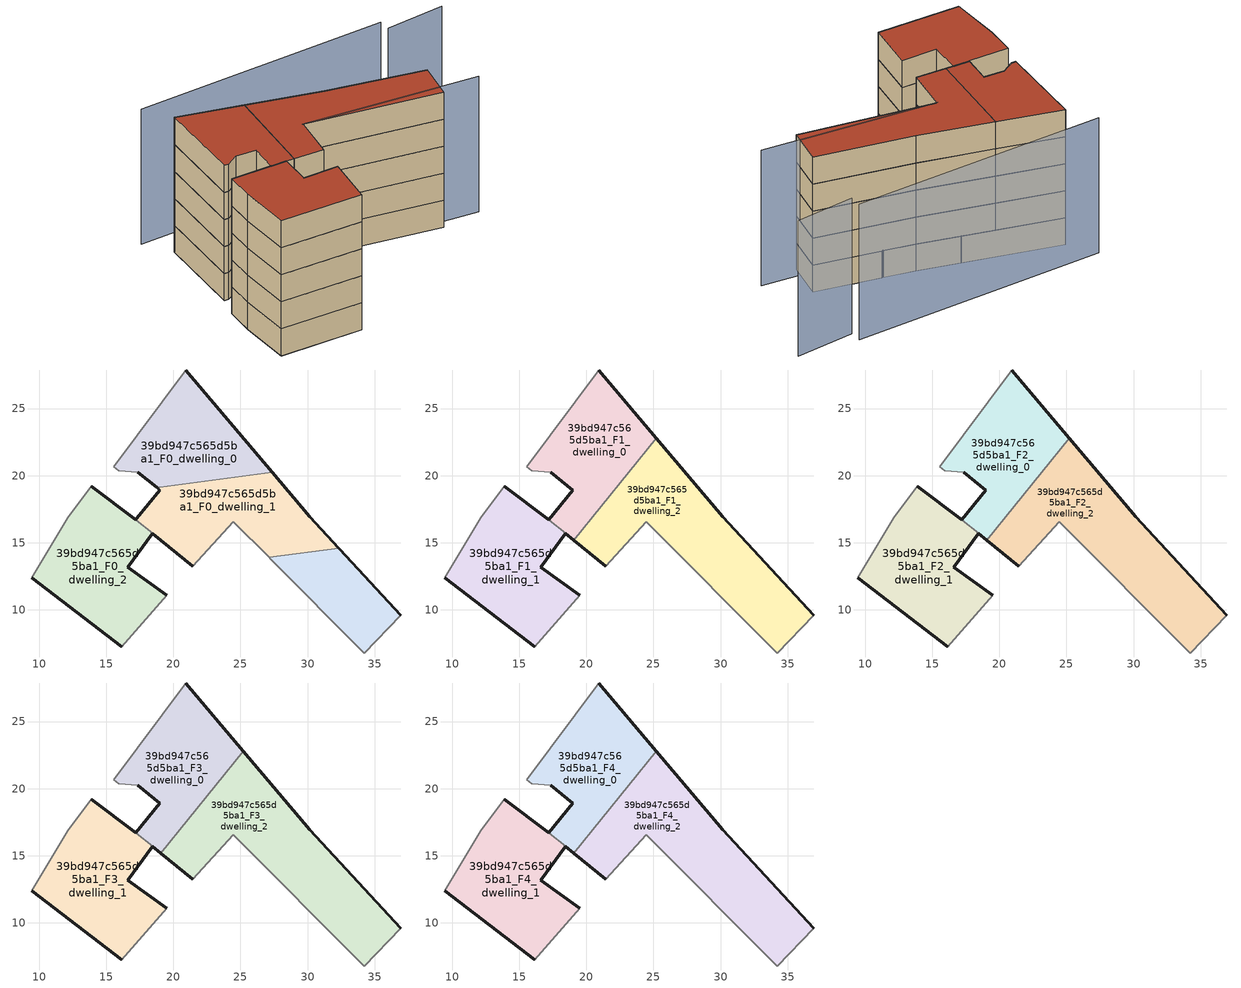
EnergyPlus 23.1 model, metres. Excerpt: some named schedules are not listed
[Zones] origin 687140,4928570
39bd947c565d5ba1_F0_dwelling_0
 floor ground (EU_floor_Construction): 27.36,20.24 20.93,27.88 15.56,20.65 15.92,20.37 17.34,20.25 18.74,19.12 z0
 wall outside (EU_wall_Construction): 20.93,27.88 27.36,20.24 / 18.74,19.12 17.34,20.25 z0:3
 wall adiabatic (EU_wall_Construction): 17.34,20.25 15.92,20.37 15.56,20.65 20.93,27.88 z0:3
 wall to 39bd947c565d5ba1_F0_dwelling_1 (EU_wall_Construction): 27.36,20.24 18.97,19.15 18.74,19.12 z0:3
39bd947c565d5ba1_F0_dwelling_1
 floor ground (EU_floor_Construction): 32.33,14.58 30.16,16.92 27.36,20.24 18.97,19.15 18.74,19.12 18.98,18.93 17.28,16.81 17.18,16.7 17.23,16.66 18.46,15.72 18.43,15.69 18.46,15.66 21.43,13.26 24.48,16.58 27.13,13.91 z0
 wall outside (EU_wall_Construction): 21.43,13.26 18.46,15.66 18.43,15.69 / 17.18,16.7 17.28,16.81 / 17.28,16.82 18.98,18.93 18.74,19.12 / 27.36,20.24 30.16,16.92 32.33,14.58 z0:3
 wall adiabatic (EU_wall_Construction): 27.13,13.91 24.48,16.58 21.43,13.26 z0:3
 wall to 39bd947c565d5ba1_F0_dwelling_3 (EU_wall_Construction): 32.33,14.58 27.13,13.91 z0:3
 wall to 39bd947c565d5ba1_F0_dwelling_2 (EU_wall_Construction): 18.43,15.69 18.46,15.72 17.23,16.66 17.18,16.7 z0:3
39bd947c565d5ba1_F0_dwelling_2
 floor ground (EU_floor_Construction): 16.15,7.26 19.52,11.09 16.61,13.19 18.41,15.66 18.43,15.68 18.46,15.72 17.23,16.66 17.18,16.7 13.89,19.21 12.14,16.86 9.42,12.4 z0
 wall outside (EU_wall_Construction): 16.15,7.26 9.42,12.4 / 13.89,19.21 17.18,16.7 / 18.43,15.68 18.41,15.66 16.61,13.19 19.52,11.09 z0:3
 wall adiabatic (EU_wall_Construction): 9.42,12.4 12.14,16.86 13.89,19.21 / 19.52,11.09 16.15,7.26 z0:3
39bd947c565d5ba1_F0_dwelling_3
 floor ground (EU_floor_Construction): 34.22,6.78 36.97,9.59 32.41,14.5 32.33,14.58 27.13,13.91 27.22,13.82 z0
 wall outside (EU_wall_Construction): 32.33,14.58 32.41,14.5 36.97,9.59 z0:3
 wall adiabatic (EU_wall_Construction): 36.97,9.59 34.22,6.78 27.22,13.82 27.13,13.91 z0:3
39bd947c565d5ba1_F1_dwelling_0
 floor to 39bd947c565d5ba1_F0_dwelling_0 (EU_floor_Construction): 22.67,19.63 25.23,22.78 20.93,27.88 15.56,20.65 15.92,20.37 17.34,20.25 18.74,19.12 z3
 floor to 39bd947c565d5ba1_F0_dwelling_1 (EU_floor_Construction): 19.06,15.18 22.67,19.63 18.74,19.12 18.98,18.93 17.18,16.7 17.23,16.66 18.46,15.72 18.43,15.69 z3
 wall outside (EU_wall_Construction): 17.18,16.7 18.98,18.93 17.34,20.25 / 20.93,27.88 25.23,22.78 / 19.06,15.18 18.43,15.69 z3:6
 wall adiabatic (EU_wall_Construction): 17.34,20.25 15.92,20.37 15.56,20.65 20.93,27.88 z3:6
 wall to 39bd947c565d5ba1_F1_dwelling_2 (EU_wall_Construction): 25.23,22.78 19.06,15.18 z3:6
 wall to 39bd947c565d5ba1_F1_dwelling_1 (EU_wall_Construction): 18.43,15.69 18.46,15.72 17.23,16.66 17.18,16.7 z3:6
39bd947c565d5ba1_F1_dwelling_1
 floor to 39bd947c565d5ba1_F0_dwelling_2 (EU_floor_Construction): 16.15,7.26 19.52,11.09 16.61,13.19 18.43,15.68 18.46,15.72 17.23,16.66 17.18,16.7 13.89,19.21 12.14,16.86 9.42,12.4 z3
 wall outside (EU_wall_Construction): 13.89,19.21 17.18,16.7 / 18.43,15.68 16.61,13.19 19.52,11.09 / 16.15,7.26 9.42,12.4 z3:6
 wall adiabatic (EU_wall_Construction): 19.52,11.09 16.15,7.26 / 9.42,12.4 12.14,16.86 13.89,19.21 z3:6
39bd947c565d5ba1_F1_dwelling_2
 floor to 39bd947c565d5ba1_F0_dwelling_1 (EU_floor_Construction): 32.33,14.58 30.16,16.92 27.36,20.24 22.67,19.63 19.06,15.18 21.43,13.26 24.48,16.58 27.13,13.91 z3
 floor to 39bd947c565d5ba1_F0_dwelling_3 (EU_floor_Construction): 34.22,6.78 36.97,9.59 32.33,14.58 27.13,13.91 27.22,13.82 z3
 floor to 39bd947c565d5ba1_F0_dwelling_0 (EU_floor_Construction): 27.36,20.24 25.23,22.78 22.67,19.63 z3
 wall outside (EU_wall_Construction): 21.43,13.26 19.06,15.18 / 25.23,22.78 30.16,16.92 36.97,9.59 z3:6
 wall adiabatic (EU_wall_Construction): 36.97,9.59 34.22,6.78 24.48,16.58 21.43,13.26 z3:6
39bd947c565d5ba1_F2_dwelling_0
 floor to 39bd947c565d5ba1_F1_dwelling_0 (EU_floor_Construction): 19.06,15.18 25.23,22.78 20.93,27.88 15.56,20.65 15.92,20.37 17.34,20.25 18.98,18.93 17.18,16.7 17.23,16.66 18.46,15.72 18.43,15.69 z6
 wall outside (EU_wall_Construction): 17.18,16.7 18.98,18.93 17.34,20.25 / 20.93,27.88 25.23,22.78 / 19.06,15.18 18.43,15.69 z6:9
 wall adiabatic (EU_wall_Construction): 17.34,20.25 15.92,20.37 15.56,20.65 20.93,27.88 z6:9
 wall to 39bd947c565d5ba1_F2_dwelling_2 (EU_wall_Construction): 25.23,22.78 19.06,15.18 z6:9
 wall to 39bd947c565d5ba1_F2_dwelling_1 (EU_wall_Construction): 18.43,15.69 18.46,15.72 17.23,16.66 17.18,16.7 z6:9
39bd947c565d5ba1_F2_dwelling_1
 floor to 39bd947c565d5ba1_F1_dwelling_1 (EU_floor_Construction): 16.15,7.26 19.52,11.09 16.61,13.19 18.43,15.68 18.46,15.72 17.23,16.66 17.18,16.7 13.89,19.21 12.14,16.86 9.42,12.4 z6
 wall outside (EU_wall_Construction): 13.89,19.21 17.18,16.7 / 18.43,15.68 16.61,13.19 19.52,11.09 / 16.15,7.26 9.42,12.4 z6:9
 wall adiabatic (EU_wall_Construction): 19.52,11.09 16.15,7.26 / 9.42,12.4 12.14,16.86 13.89,19.21 z6:9
39bd947c565d5ba1_F2_dwelling_2
 floor to 39bd947c565d5ba1_F1_dwelling_2 (EU_floor_Construction): 34.22,6.78 36.97,9.59 30.16,16.92 25.23,22.78 19.06,15.18 21.43,13.26 24.48,16.58 z6
 wall outside (EU_wall_Construction): 21.43,13.26 19.06,15.18 / 25.23,22.78 30.16,16.92 36.97,9.59 z6:9
 wall adiabatic (EU_wall_Construction): 36.97,9.59 34.22,6.78 24.48,16.58 21.43,13.26 z6:9
39bd947c565d5ba1_F3_dwelling_0
 floor to 39bd947c565d5ba1_F2_dwelling_0 (EU_floor_Construction): 19.06,15.18 25.23,22.78 20.93,27.88 15.56,20.65 15.92,20.37 17.34,20.25 18.98,18.93 17.18,16.7 17.23,16.66 18.46,15.72 18.43,15.69 z9
 wall outside (EU_wall_Construction): 17.18,16.7 18.98,18.93 17.34,20.25 / 20.93,27.88 25.23,22.78 / 19.06,15.18 18.43,15.69 z9:12
 wall adiabatic (EU_wall_Construction): 17.34,20.25 15.92,20.37 15.56,20.65 20.93,27.88 z9:12
 wall to 39bd947c565d5ba1_F3_dwelling_2 (EU_wall_Construction): 25.23,22.78 19.06,15.18 z9:12
 wall to 39bd947c565d5ba1_F3_dwelling_1 (EU_wall_Construction): 18.43,15.69 18.46,15.72 17.23,16.66 17.18,16.7 z9:12
39bd947c565d5ba1_F3_dwelling_1
 floor to 39bd947c565d5ba1_F2_dwelling_1 (EU_floor_Construction): 16.15,7.26 19.52,11.09 16.61,13.19 18.43,15.68 18.46,15.72 17.23,16.66 17.18,16.7 13.89,19.21 12.14,16.86 9.42,12.4 z9
 wall outside (EU_wall_Construction): 13.89,19.21 17.18,16.7 / 18.43,15.68 16.61,13.19 19.52,11.09 / 16.15,7.26 9.42,12.4 z9:12
 wall adiabatic (EU_wall_Construction): 19.52,11.09 16.15,7.26 / 9.42,12.4 12.14,16.86 13.89,19.21 z9:12
39bd947c565d5ba1_F3_dwelling_2
 floor to 39bd947c565d5ba1_F2_dwelling_2 (EU_floor_Construction): 34.22,6.78 36.97,9.59 30.16,16.92 25.23,22.78 19.06,15.18 21.43,13.26 24.48,16.58 z9
 wall outside (EU_wall_Construction): 21.43,13.26 19.06,15.18 / 25.23,22.78 30.16,16.92 36.97,9.59 z9:12
 wall adiabatic (EU_wall_Construction): 36.97,9.59 34.22,6.78 24.48,16.58 21.43,13.26 z9:12
39bd947c565d5ba1_F4_dwelling_0
 floor to 39bd947c565d5ba1_F3_dwelling_0 (EU_floor_Construction): 19.06,15.18 25.23,22.78 20.93,27.88 15.56,20.65 15.92,20.37 17.34,20.25 18.98,18.93 17.18,16.7 17.23,16.66 18.46,15.72 18.43,15.69 z12
 wall outside (EU_wall_Construction): 17.18,16.7 18.98,18.93 17.34,20.25 / 20.93,27.88 25.23,22.78 / 19.06,15.18 18.43,15.69 z12:15
 wall adiabatic (EU_wall_Construction): 17.34,20.25 15.92,20.37 15.56,20.65 20.93,27.88 z12:15
 wall to 39bd947c565d5ba1_F4_dwelling_2 (EU_wall_Construction): 25.23,22.78 19.06,15.18 z12:15
 wall to 39bd947c565d5ba1_F4_dwelling_1 (EU_wall_Construction): 18.43,15.69 18.46,15.72 17.23,16.66 17.18,16.7 z12:15
 roof outside (EU_roof_Construction): 20.93,27.88 25.23,22.78 19.06,15.18 18.43,15.69 18.46,15.72 17.23,16.66 17.18,16.7 18.98,18.93 17.34,20.25 15.92,20.37 15.56,20.65 z15
39bd947c565d5ba1_F4_dwelling_1
 floor to 39bd947c565d5ba1_F3_dwelling_1 (EU_floor_Construction): 16.15,7.26 19.52,11.09 16.61,13.19 18.43,15.68 18.46,15.72 17.23,16.66 17.18,16.7 13.89,19.21 12.14,16.86 9.42,12.4 z12
 wall outside (EU_wall_Construction): 13.89,19.21 17.18,16.7 / 18.43,15.68 16.61,13.19 19.52,11.09 / 16.15,7.26 9.42,12.4 z12:15
 wall adiabatic (EU_wall_Construction): 19.52,11.09 16.15,7.26 / 9.42,12.4 12.14,16.86 13.89,19.21 z12:15
 roof outside (EU_roof_Construction): 17.23,16.66 18.46,15.72 18.43,15.68 16.61,13.19 19.52,11.09 16.15,7.26 9.42,12.4 12.14,16.86 13.89,19.21 17.18,16.7 z15
39bd947c565d5ba1_F4_dwelling_2
 floor to 39bd947c565d5ba1_F3_dwelling_2 (EU_floor_Construction): 34.22,6.78 36.97,9.59 30.16,16.92 25.23,22.78 19.06,15.18 21.43,13.26 24.48,16.58 z12
 wall outside (EU_wall_Construction): 21.43,13.26 19.06,15.18 / 25.23,22.78 30.16,16.92 36.97,9.59 z12:15
 wall adiabatic (EU_wall_Construction): 36.97,9.59 34.22,6.78 24.48,16.58 21.43,13.26 z12:15
 roof outside (EU_roof_Construction): 30.16,16.92 36.97,9.59 34.22,6.78 24.48,16.58 21.43,13.26 19.06,15.18 25.23,22.78 z15
shading: 24.41,16.64 37.8,4.85 / 46.88,12.35 41.65,15.44 / 42.26,16.48 20.95,31.15 z0:15
[Building]
EU S2 Campaign: North Axis=0; Terrain=City; Solar Distribution=FullExterior
[Site:Location]
Bologna: Latitude=44.5; Longitude=11.25; Time Zone=1; Elevation=37
[SizingPeriod:WeatherFileDays]
AnnualSizingPeriod: Begin Month=1; Begin Day of Month=1; End Month=12; End Day of Month=31; Day of Week for Start Day=Monday; Use Weather File Daylight Saving Period=No; Use Weather File Rain and Snow Indicators=No
[MATERIAL]
EU_InternalMass_Material: Roughness=MediumRough; Thickness=0.1; Conductivity=1; Density=1800; Specific Heat=900; Thermal Absorptance=0.9; Solar Absorptance=0.7; Visible Absorptance=0.7
[MATERIAL:NOMASS] Roughness=MediumRough; Thermal Absorptance=0.9; Solar Absorptance=0.7; Visible Absorptance=0.7
Name | Thermal Resistance
EU_wall_NoMass | 0.905828
EU_roof_NoMass | 0.37593
EU_floor_NoMass | 0.67114
[CONSTRUCTION]
EU_wall_Construction: EU_wall_NoMass
EU_roof_Construction: EU_roof_NoMass
EU_floor_Construction: EU_floor_NoMass
EU_InternalMass_Construction: EU_InternalMass_Material
[ZONE] Type=1; Multiplier=1; Ceiling Height=autocalculate; Floor Area=autocalculate; Part of Total Floor Area=Yes
Name | Volume
39bd947c565d5ba1_F0_dwelling_0 | 154.676
39bd947c565d5ba1_F1_dwelling_0; 39bd947c565d5ba1_F2_dwelling_0; 39bd947c565d5ba1_F3_dwelling_0; 39bd947c565d5ba1_F4_dwelling_0 | 167.314
39bd947c565d5ba1_F0_dwelling_1 | 179.035
39bd947c565d5ba1_F1_dwelling_1; 39bd947c565d5ba1_F2_dwelling_1; 39bd947c565d5ba1_F3_dwelling_1; 39bd947c565d5ba1_F4_dwelling_1 | 188.038
39bd947c565d5ba1_F0_dwelling_2 | 188.039
39bd947c565d5ba1_F1_dwelling_2; 39bd947c565d5ba1_F2_dwelling_2; 39bd947c565d5ba1_F3_dwelling_2; 39bd947c565d5ba1_F4_dwelling_2 | 269.346
39bd947c565d5ba1_F0_dwelling_3 | 102.954
[INTERNALMASS] Construction=EU_InternalMass_Construction
Name | Zone or ZoneList | Surface Area
39bd947c565d5ba1_F0_dwelling_0_EU_InternalMass | 39bd947c565d5ba1_F0_dwelling_0 | 51.5585
39bd947c565d5ba1_F0_dwelling_1_EU_InternalMass | 39bd947c565d5ba1_F0_dwelling_1 | 59.6817
39bd947c565d5ba1_F0_dwelling_2_EU_InternalMass | 39bd947c565d5ba1_F0_dwelling_2 | 62.6793
39bd947c565d5ba1_F0_dwelling_3_EU_InternalMass | 39bd947c565d5ba1_F0_dwelling_3 | 34.3173
39bd947c565d5ba1_F1_dwelling_0_EU_InternalMass | 39bd947c565d5ba1_F1_dwelling_0 | 55.7721
39bd947c565d5ba1_F1_dwelling_1_EU_InternalMass | 39bd947c565d5ba1_F1_dwelling_1 | 62.6765
39bd947c565d5ba1_F1_dwelling_2_EU_InternalMass | 39bd947c565d5ba1_F1_dwelling_2 | 89.7818
39bd947c565d5ba1_F2_dwelling_0_EU_InternalMass | 39bd947c565d5ba1_F2_dwelling_0 | 55.7721
39bd947c565d5ba1_F2_dwelling_1_EU_InternalMass | 39bd947c565d5ba1_F2_dwelling_1 | 62.6765
39bd947c565d5ba1_F2_dwelling_2_EU_InternalMass | 39bd947c565d5ba1_F2_dwelling_2 | 89.7818
39bd947c565d5ba1_F3_dwelling_0_EU_InternalMass | 39bd947c565d5ba1_F3_dwelling_0 | 55.7721
39bd947c565d5ba1_F3_dwelling_1_EU_InternalMass | 39bd947c565d5ba1_F3_dwelling_1 | 62.6765
39bd947c565d5ba1_F3_dwelling_2_EU_InternalMass | 39bd947c565d5ba1_F3_dwelling_2 | 89.7818
39bd947c565d5ba1_F4_dwelling_0_EU_InternalMass | 39bd947c565d5ba1_F4_dwelling_0 | 55.7721
39bd947c565d5ba1_F4_dwelling_1_EU_InternalMass | 39bd947c565d5ba1_F4_dwelling_1 | 62.6765
39bd947c565d5ba1_F4_dwelling_2_EU_InternalMass | 39bd947c565d5ba1_F4_dwelling_2 | 89.7818
[OTHEREQUIPMENT] Fuel Type=Electricity; Design Level Calculation Method=Watts/Area; Power per Zone Floor Area=1; Fraction Latent=0; Fraction Radiant=0; Fraction Lost=0; Carbon Dioxide Generation Rate=0; EndUse Subcategory=EU_Step8_InternalGains
Name | Zone or ZoneList or Space or SpaceList | Schedule
EU_Step8_InternalGain_39bd947c565d5ba1_F0_dwelling_0_f000 | 39bd947c565d5ba1_F0_dwelling_0 | EU_Step8_GainSchedule_39bd947c565d5ba1_F0_dwelling_0_f000
EU_Step8_InternalGain_39bd947c565d5ba1_F0_dwelling_1_f000 | 39bd947c565d5ba1_F0_dwelling_1 | EU_Step8_GainSchedule_39bd947c565d5ba1_F0_dwelling_1_f000
EU_Step8_InternalGain_39bd947c565d5ba1_F0_dwelling_2_f000 | 39bd947c565d5ba1_F0_dwelling_2 | EU_Step8_GainSchedule_39bd947c565d5ba1_F0_dwelling_2_f000
EU_Step8_InternalGain_39bd947c565d5ba1_F0_dwelling_3_f000 | 39bd947c565d5ba1_F0_dwelling_3 | EU_Step8_GainSchedule_39bd947c565d5ba1_F0_dwelling_3_f000
EU_Step8_InternalGain_39bd947c565d5ba1_F1_dwelling_0_f000 | 39bd947c565d5ba1_F1_dwelling_0 | EU_Step8_GainSchedule_39bd947c565d5ba1_F1_dwelling_0_f000
EU_Step8_InternalGain_39bd947c565d5ba1_F1_dwelling_1_f000 | 39bd947c565d5ba1_F1_dwelling_1 | EU_Step8_GainSchedule_39bd947c565d5ba1_F1_dwelling_1_f000
EU_Step8_InternalGain_39bd947c565d5ba1_F1_dwelling_2_f000 | 39bd947c565d5ba1_F1_dwelling_2 | EU_Step8_GainSchedule_39bd947c565d5ba1_F1_dwelling_2_f000
EU_Step8_InternalGain_39bd947c565d5ba1_F2_dwelling_0_f000 | 39bd947c565d5ba1_F2_dwelling_0 | EU_Step8_GainSchedule_39bd947c565d5ba1_F2_dwelling_0_f000
EU_Step8_InternalGain_39bd947c565d5ba1_F2_dwelling_1_f000 | 39bd947c565d5ba1_F2_dwelling_1 | EU_Step8_GainSchedule_39bd947c565d5ba1_F2_dwelling_1_f000
EU_Step8_InternalGain_39bd947c565d5ba1_F2_dwelling_2_f000 | 39bd947c565d5ba1_F2_dwelling_2 | EU_Step8_GainSchedule_39bd947c565d5ba1_F2_dwelling_2_f000
EU_Step8_InternalGain_39bd947c565d5ba1_F3_dwelling_0_f000 | 39bd947c565d5ba1_F3_dwelling_0 | EU_Step8_GainSchedule_39bd947c565d5ba1_F3_dwelling_0_f000
EU_Step8_InternalGain_39bd947c565d5ba1_F3_dwelling_1_f000 | 39bd947c565d5ba1_F3_dwelling_1 | EU_Step8_GainSchedule_39bd947c565d5ba1_F3_dwelling_1_f000
EU_Step8_InternalGain_39bd947c565d5ba1_F3_dwelling_2_f000 | 39bd947c565d5ba1_F3_dwelling_2 | EU_Step8_GainSchedule_39bd947c565d5ba1_F3_dwelling_2_f000
EU_Step8_InternalGain_39bd947c565d5ba1_F4_dwelling_0_f000 | 39bd947c565d5ba1_F4_dwelling_0 | EU_Step8_GainSchedule_39bd947c565d5ba1_F4_dwelling_0_f000
EU_Step8_InternalGain_39bd947c565d5ba1_F4_dwelling_1_f000 | 39bd947c565d5ba1_F4_dwelling_1 | EU_Step8_GainSchedule_39bd947c565d5ba1_F4_dwelling_1_f000
EU_Step8_InternalGain_39bd947c565d5ba1_F4_dwelling_2_f000 | 39bd947c565d5ba1_F4_dwelling_2 | EU_Step8_GainSchedule_39bd947c565d5ba1_F4_dwelling_2_f000
[ZONEVENTILATION:DESIGNFLOWRATE] Schedule=EU_AlwaysOn; Design Flow Rate Calculation Method=AirChanges/Hour; Air Changes per Hour=0.73129; Ventilation Type=Natural; Fan Pressure Rise=0; Fan Total Efficiency=1; Constant Term Coefficient=1; Temperature Term Coefficient=0; Velocity Term Coefficient=0; Velocity Squared Term Coefficient=0; Minimum Indoor Temperature=-100; Maximum Indoor Temperature=100; Delta Temperature=-100; Minimum Outdoor Temperature=-100; Maximum Outdoor Temperature=100; Maximum Wind Speed=40
Name | Zone or ZoneList or Space or SpaceList
EU_ConstantAir_39bd947c565d5ba1_F0_dwelling_0 | 39bd947c565d5ba1_F0_dwelling_0
EU_ConstantAir_39bd947c565d5ba1_F0_dwelling_1 | 39bd947c565d5ba1_F0_dwelling_1
EU_ConstantAir_39bd947c565d5ba1_F0_dwelling_2 | 39bd947c565d5ba1_F0_dwelling_2
EU_ConstantAir_39bd947c565d5ba1_F0_dwelling_3 | 39bd947c565d5ba1_F0_dwelling_3
EU_ConstantAir_39bd947c565d5ba1_F1_dwelling_0 | 39bd947c565d5ba1_F1_dwelling_0
EU_ConstantAir_39bd947c565d5ba1_F1_dwelling_1 | 39bd947c565d5ba1_F1_dwelling_1
EU_ConstantAir_39bd947c565d5ba1_F1_dwelling_2 | 39bd947c565d5ba1_F1_dwelling_2
EU_ConstantAir_39bd947c565d5ba1_F2_dwelling_0 | 39bd947c565d5ba1_F2_dwelling_0
EU_ConstantAir_39bd947c565d5ba1_F2_dwelling_1 | 39bd947c565d5ba1_F2_dwelling_1
EU_ConstantAir_39bd947c565d5ba1_F2_dwelling_2 | 39bd947c565d5ba1_F2_dwelling_2
EU_ConstantAir_39bd947c565d5ba1_F3_dwelling_0 | 39bd947c565d5ba1_F3_dwelling_0
EU_ConstantAir_39bd947c565d5ba1_F3_dwelling_1 | 39bd947c565d5ba1_F3_dwelling_1
EU_ConstantAir_39bd947c565d5ba1_F3_dwelling_2 | 39bd947c565d5ba1_F3_dwelling_2
EU_ConstantAir_39bd947c565d5ba1_F4_dwelling_0 | 39bd947c565d5ba1_F4_dwelling_0
EU_ConstantAir_39bd947c565d5ba1_F4_dwelling_1 | 39bd947c565d5ba1_F4_dwelling_1
EU_ConstantAir_39bd947c565d5ba1_F4_dwelling_2 | 39bd947c565d5ba1_F4_dwelling_2
[HVACTEMPLATE:THERMOSTAT] Constant Heating Setpoint=20; Constant Cooling Setpoint=50
EU_HeatOnly_39bd947c565d5ba1_F0_dwelling_0; EU_HeatOnly_39bd947c565d5ba1_F0_dwelling_1; EU_HeatOnly_39bd947c565d5ba1_F0_dwelling_2; EU_HeatOnly_39bd947c565d5ba1_F0_dwelling_3; EU_HeatOnly_39bd947c565d5ba1_F1_dwelling_0; EU_HeatOnly_39bd947c565d5ba1_F1_dwelling_1; EU_HeatOnly_39bd947c565d5ba1_F1_dwelling_2; EU_HeatOnly_39bd947c565d5ba1_F2_dwelling_0; EU_HeatOnly_39bd947c565d5ba1_F2_dwelling_1; EU_HeatOnly_39bd947c565d5ba1_F2_dwelling_2; EU_HeatOnly_39bd947c565d5ba1_F3_dwelling_0; EU_HeatOnly_39bd947c565d5ba1_F3_dwelling_1; EU_HeatOnly_39bd947c565d5ba1_F3_dwelling_2; EU_HeatOnly_39bd947c565d5ba1_F4_dwelling_0; EU_HeatOnly_39bd947c565d5ba1_F4_dwelling_1; EU_HeatOnly_39bd947c565d5ba1_F4_dwelling_2
